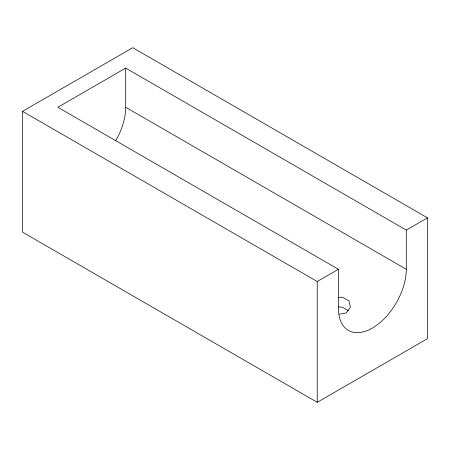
<?xml version="1.0" encoding="UTF-8"?>
<svg xmlns="http://www.w3.org/2000/svg" width="450" height="450" viewBox="0 0 450 450"><rect width="100%" height="100%" fill="white"/><g stroke="black" fill="none" stroke-linecap="round" stroke-linejoin="round"><path stroke-width="0.67" d="M22.5 111.353L132.761 47.694L427.5 217.856L427.5 338.647L317.239 402.306L22.5 232.144L22.5 111.353L317.239 281.514L338.445 269.274L338.445 308.452A47.981 27.703 -60 0 0 372.369 328.039A47.981 27.703 -60 0 0 406.294 269.274L406.294 230.102L125.696 68.096L57.842 107.269L338.445 269.274M406.294 230.102L427.5 217.856M339.339 314.173L346.219 312.941L350.426 307.226L348.975 300.932L342.422 297.146L337.984 297.45M338.501 306.906L342.422 307.266L348.379 310.708M125.696 68.096L125.696 107.269L406.294 269.274M317.239 281.514L317.239 402.306M125.696 107.269A47.981 27.703 -60 0 1 115.757 140.709"/></g></svg>
